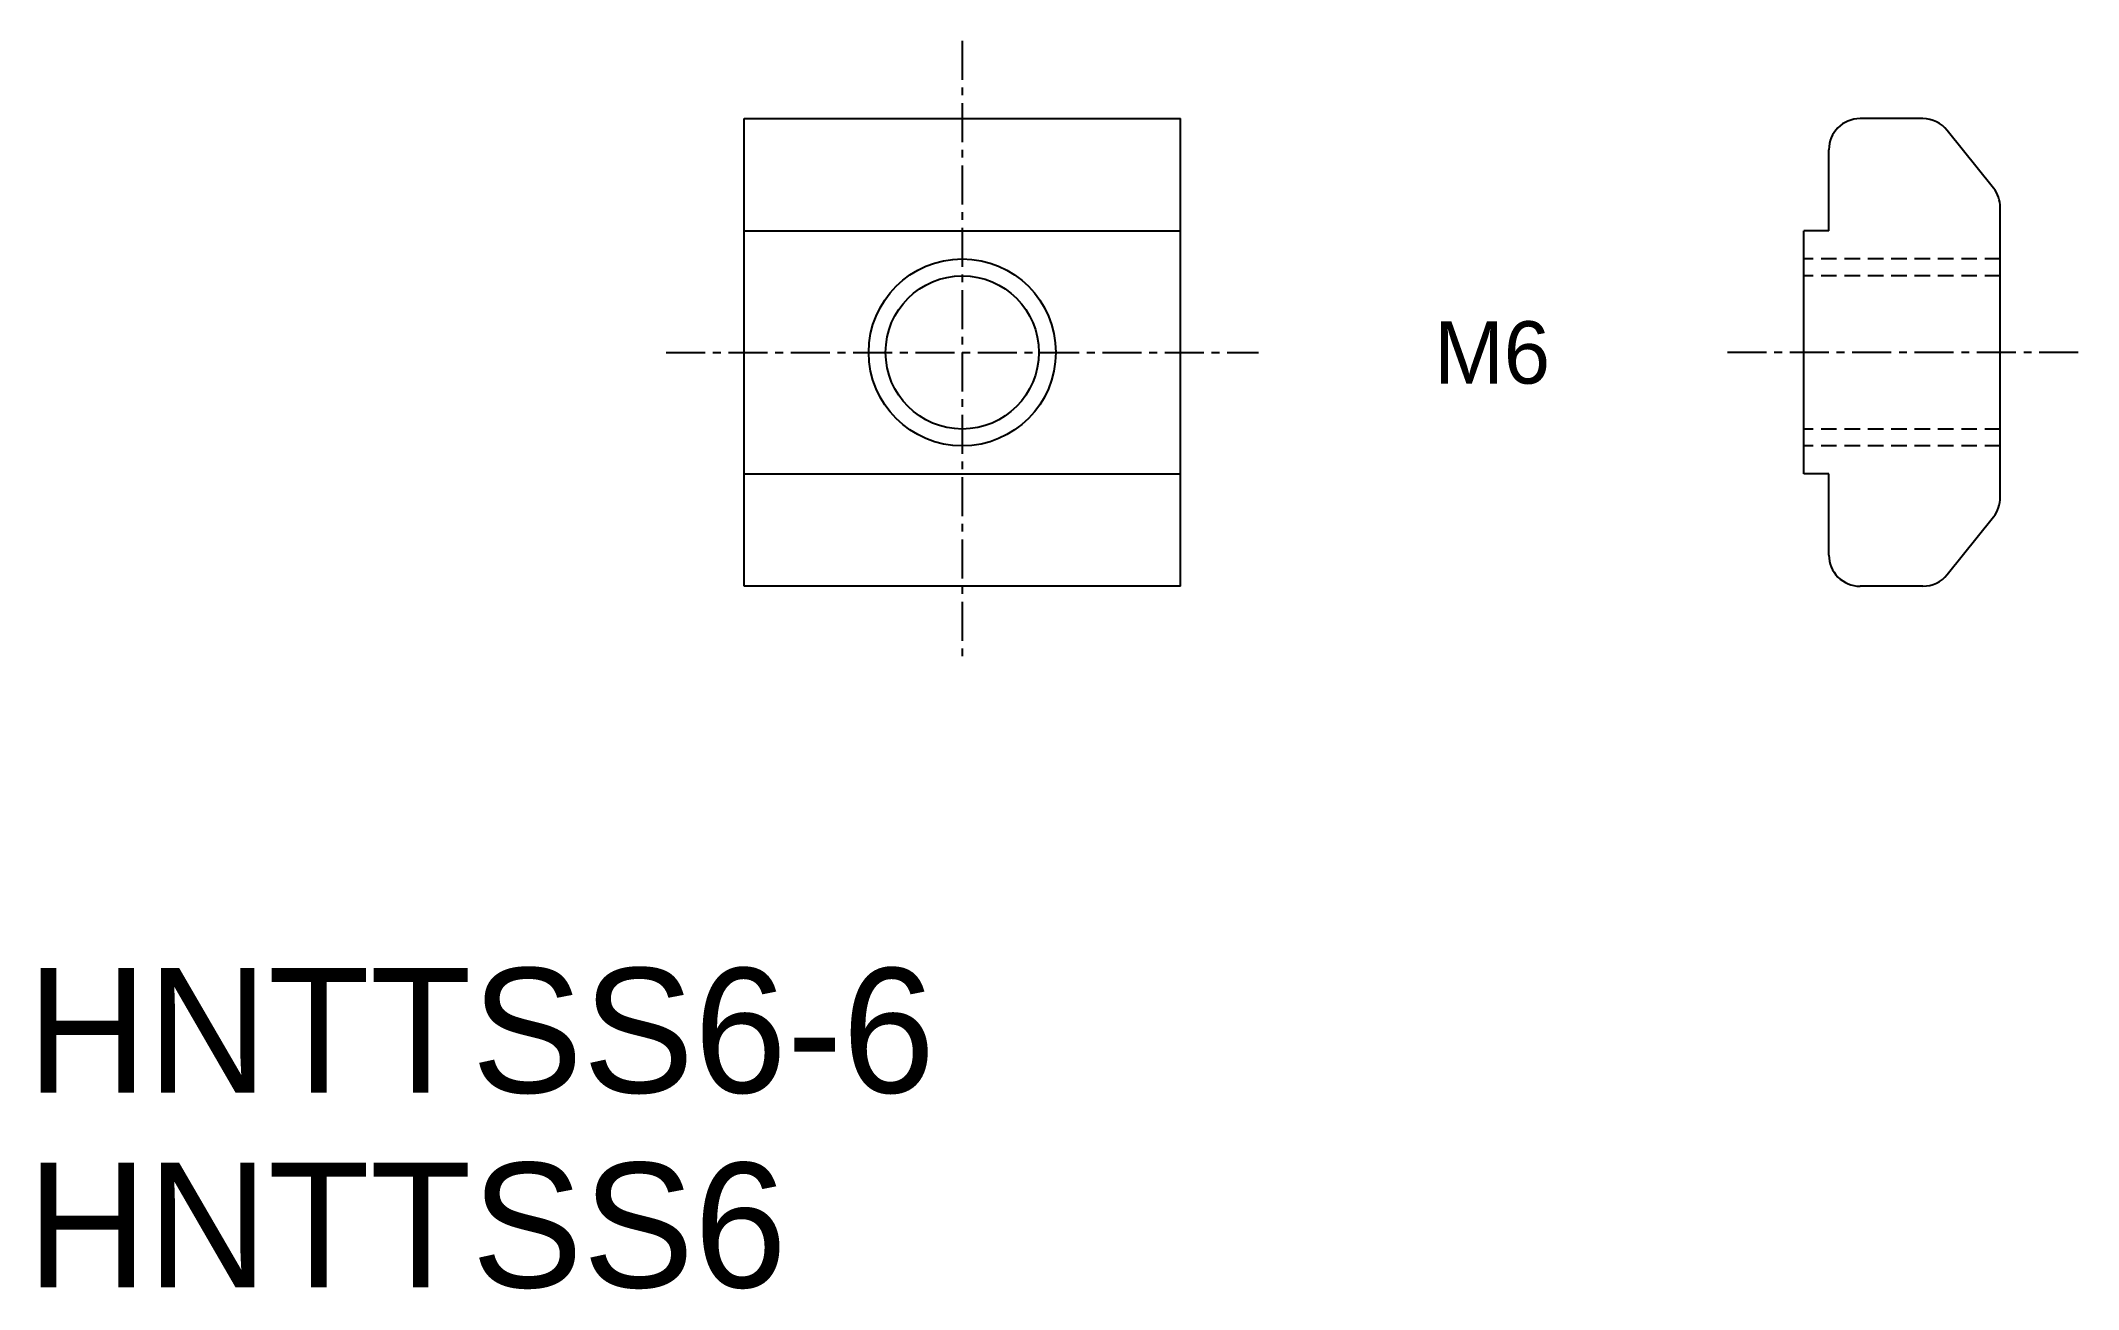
# Model space of a CAD drawing. Extents: x 0.4 to 65.8, y -0.1 to 40.
import ezdxf
from ezdxf.enums import TextEntityAlignment as Align

# ---------------------------------------------------------------- set-up
doc = ezdxf.new("R2010")
doc.units = 0
doc.linetypes.add('CENTER', pattern=[2, 1.25, -0.25, 0.25, -0.25])
doc.linetypes.add('DASHED', pattern=[0.75, 0.5, -0.25])
doc.layers.get('0').update_dxf_attribs({"linetype": 'CONTINUOUS'})
doc.layers.add('CENTER', color=1, linetype='CENTER')

msp = doc.modelspace()

# ---------------------------------------------------------------- linework, layer by layer
at = {"color": 7, "linetype": 'CONTINUOUS'}
for p, q in [((23, 22.5), (23, 37.5)), ((23, 37.5), (37, 37.5)), ((37, 22.5), (37, 37.5)), ((60.819, 37.5), (58.8, 37.5)), ((63.081, 35.274), (61.6, 37.125)), ((57.8, 33.9), (57.8, 36.5)), ((63.3, 25.351), (63.3, 34.649)), ((23, 33.9), (37, 33.9)), ((57, 26.1), (57, 33.9)), ((57.8, 33.9), (57, 33.9)), ((23, 26.1), (37, 26.1)), ((57.8, 26.1), (57, 26.1)), ((57.8, 23.5), (57.8, 26.1)), ((61.6, 22.875), (63.081, 24.726)), ((37, 22.5), (23, 22.5)), ((60.819, 22.5), (58.8, 22.5))]:
    msp.add_line(p, q, dxfattribs=at)
at = {"color": 3, "linetype": 'DASHED'}
for p, q in [((63.3, 33), (57, 33)), ((63.3, 32.458), (57, 32.458)), ((63.3, 27.541), (57, 27.541)), ((63.3, 27), (57, 27))]:
    msp.add_line(p, q, dxfattribs=at)
at = {"color": 3, "linetype": 'CONTINUOUS'}
msp.add_circle((30, 30), 3, dxfattribs=at)
at = {"color": 7, "linetype": 'CONTINUOUS'}
msp.add_circle((30, 30), 2.458, dxfattribs=at)
for centre, start, end in [((58.8, 36.5), 90, 180), ((60.819, 36.5), 38.65978, 90), ((62.3, 34.649), 0, 38.65978), ((62.3, 25.351), 321.34019, 0), ((58.8, 23.5), 180, 270.00001), ((60.819, 23.5), 270.00001, 321.3402)]:
    msp.add_arc(centre, 1, start, end, dxfattribs=at)
at = {"layer": 'CENTER', "color": 1, "linetype": 'CENTER'}
for p, q in [((30, 40), (30, 20)), ((20.5, 30), (39.5, 30)), ((65.8, 30), (54.5, 30))]:
    msp.add_line(p, q, dxfattribs=at)

# ---------------------------------------------------------------- texts
at = {"color": 7, "linetype": 'CONTINUOUS'}
msp.add_text('M6', height=2, dxfattribs=at).set_placement((47, 30), align=Align.MIDDLE)
for s, p in [('HNTTSS6-6', (0, 6.248)), ('HNTTSS6', (0, 0))]:
    msp.add_text(s, height=4, dxfattribs=at).set_placement(p)

doc.saveas('drawing.dxf')
